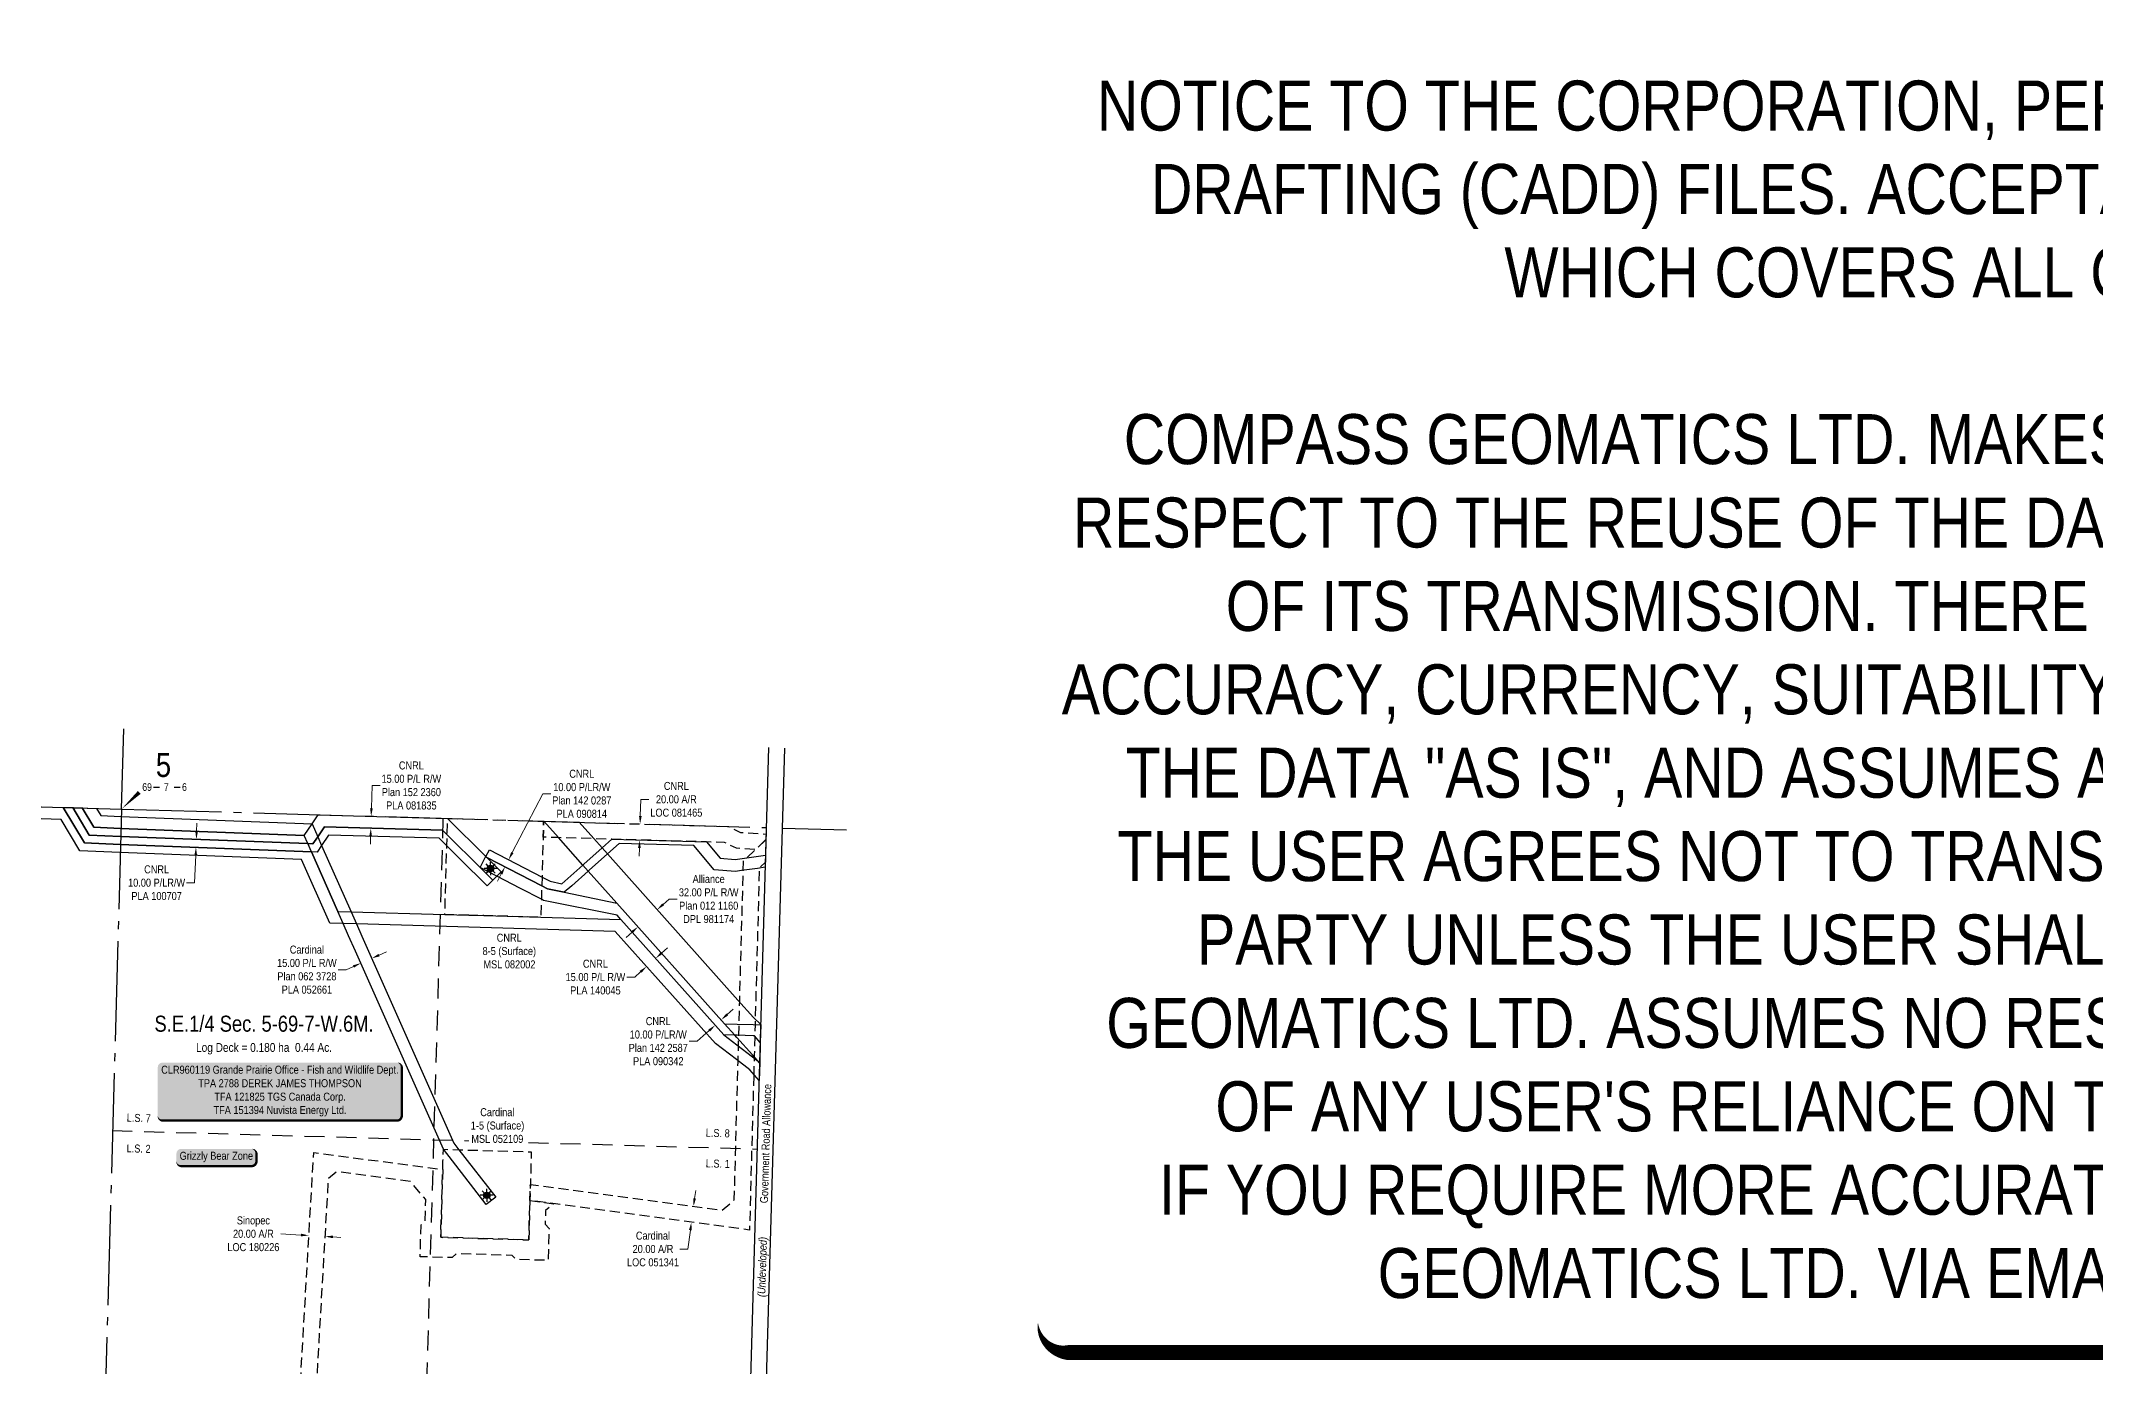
# Model space of a CAD drawing. Extents: x 369812 to 375047, y 6088830 to 6091540.
# Drawn here: x 369863 to 372429, y 6089884 to 6091540 of the extents above; entities that cross this region are included whole.
import ezdxf
from ezdxf.enums import TextEntityAlignment as Align

# ---------------------------------------------------------------- set-up
doc = ezdxf.new("R2010")
doc.units = 0
doc.header["$LTSCALE"] = 5
doc.header["$PDSIZE"] = 0.5
for name, pattern in [('foc-ACCESSROAD', [3.75, 2.5, -1.25]), ('foc-LSD', [8, 5, -3]), ('foc-QUARTERLINE', [33, 25, -3, 2, -3])]:
    doc.linetypes.add(name, pattern=pattern)
doc.layers.get('Defpoints').update_dxf_attribs({"color": 9})
for name, color, linetype in [('10', 1, 'Continuous'), ('9', 3, 'Continuous'), ('AS-SURFACE IMPACT', 7, 'Continuous'), ('AS-WILDLIFE-BLOCK', 131, 'Continuous'), ('C-AR', 13, 'foc-ACCESSROAD'), ('C-SYMBOL', 7, 'Continuous'), ('F-AR', 190, 'foc-ACCESSROAD'), ('F-RW', 190, 'Continuous'), ('F-WS', 190, 'foc-ACCESSROAD'), ('F-WS-S', 190, 'Continuous'), ('L-AREAREQUIRED', 7, 'Continuous'), ('L-QSEC', 8, 'foc-QUARTERLINE'), ('L-ROAD-T', 7, 'Continuous'), ('L-SEC', 7, 'Continuous'), ('L-SECLBL', 7, 'Continuous'), ('L-SECTION-LSD', 7, 'foc-LSD')]:
    doc.layers.add(name, color=color, linetype=linetype)
for name, color, linetype, lineweight in [('C-AR-T', 13, 'Continuous', 9), ('F-AR-T', 190, 'Continuous', 9), ('F-RW-T', 190, 'Continuous', 9), ('F-WS-T', 190, 'Continuous', 9), ('T-TEXT', 48, 'Continuous', 18)]:
    doc.layers.add(name, color=color, linetype=linetype, lineweight=lineweight)
doc.layers.add('DISCLAIMER', color=7, linetype='Continuous', plot=False)
doc.styles.add('100L', font='ARIALN.TTF', dxfattribs={"height": 11})
doc.styles.add('175L', font='ARIALN.TTF', dxfattribs={"height": 20})
doc.styles.add('80', font='ARIALN.TTF', dxfattribs={"height": 10})
doc.styles.add('80CG', font='ARIALN.TTF', dxfattribs={"height": 10})
doc.styles.add('80L', font='ARIALN.TTF', dxfattribs={"height": 10})
doc.styles.add('80LS', font='ARIALNI.TTF', dxfattribs={"height": 10})
doc.styles.add('SIMPLEX', font='ARIALN.TTF')
doc.dimstyles.new('Compass 5 000', dxfattribs={"dimscale": 5, "dimtxt": 9, "dimasz": 2, "dimexe": 0.2, "dimexo": 0.0625, "dimgap": 0.5, "dimtad": 0, "dimtih": 1, "dimtoh": 1, "dimzin": 0, "dimdsep": 46, "dimtxsty": '80CG', "dimcen": 0.1, "dimse1": 1, "dimse2": 1, "dimclrd": 256, "dimclrt": 256, "dimaunit": 1, "dimadec": 4, "dimazin": 0, "dimtfac": 0.06, "dimtofl": 0, "dimtmove": 0, "dimatfit": 1, "dimfxl": 0.2, "dimtolj": 1, "dimtzin": 0, "dimlwd": -1, "dimarcsym": 0})

# ---------------------------------------------------------------- blocks, each defined once
blk = doc.blocks.new('L-SECLBL')
at = {"layer": '9', "color": 7}
for p, q in [((-5.1, -27.8), (-12.3, -27.8)), ((20.7, -27.8), (13.5, -27.8))]:
    blk.add_line(p, q, dxfattribs=at)
at = {"layer": '10', "color": 2, "style": 'SIMPLEX'}
blk.add_attdef('SEC', text='', height=30, dxfattribs=at).set_placement((0, 0), align=Align.MIDDLE)
at = {"layer": '10', "color": 5, "style": '80L'}
blk.add_attdef('TWP', text='', height=9.5, dxfattribs=at).set_placement((-14.4, -27.4), align=Align.MIDDLE_RIGHT)
blk.add_attdef('RGE', text='', height=9.5, dxfattribs=at).set_placement((3.6, -27.4), align=Align.MIDDLE_CENTER)
blk.add_attdef('MER', text='', height=9.5, dxfattribs=at).set_placement((23.2, -27.4), align=Align.MIDDLE_LEFT)
blk = doc.blocks.new('*U49')
h = blk.add_hatch(color=255)
edge = h.paths.add_edge_path()
edge.add_line((-146.5, -37), (146.5, -37))
edge.add_arc((146.5, -31), 6, 270, 360)
edge.add_line((152.5, -31), (152.5, 29.5))
edge.add_arc((146.5, 29.5), 6, 0, 90)
edge.add_line((146.5, 35.5), (-146.5, 35.5))
edge.add_arc((-146.5, 29.5), 6, 90, 180)
edge.add_line((-152.5, 29.5), (-152.5, -31))
edge.add_arc((-146.5, -31), 6, 180, 270)
at = {"color": 44, "flags": 128}
blk.add_lwpolyline([(-146.5, -37, 3, 3, 0), (146.5, -37, 3, 3, 0.414214), (152.5, -31, 3, 3, 0), (152.5, 29.5, 3, 0, 0.414214), (146.5, 35.5, 0, 0, 0), (-146.5, 35.5, 0, 0, 0.414214), (-152.5, 29.5, 0, 0, 0), (-152.5, -31, 0, 3, 0.414214)], format="xyseb", close=True, dxfattribs=at)
at = {"color": 44, "style": '80'}
blk.add_attdef('ENTER_TEXT_001', (-36, -5), '', height=10, dxfattribs=at)
blk = doc.blocks.new('*D50')
at = {"layer": 'Defpoints', "color": 0, "transparency": 16777216}
for p in [(370632, 6090455.2), (370634, 6090453), (370610.1, 6090431.7)]:
    blk.add_point(p, dxfattribs=at)
at = {"layer": 'F-RW-T', "transparency": 16777216}
for p, q in [((370639.5, 6090461.9), (370646.9, 6090468.5)), ((370646.9, 6090468.5), (370656.9, 6090468.5)), ((370600.7, 6090427.2), (370593.2, 6090420.6))]:
    blk.add_line(p, q, dxfattribs=at)
for points in [[(370638.4, 6090463.1), (370640.6, 6090460.6), (370632, 6090455.2)], [(370599.6, 6090428.5), (370601.8, 6090426), (370608.1, 6090433.9)]]:
    blk.add_solid(points, dxfattribs=at)
at = {"layer": 'F-RW-T', "transparency": 16777216, "insert": (370696.4, 6090468.5), "char_height": 10, "attachment_point": 5, "style": '80CG', "bg_fill": 3, "box_fill_scale": 1.1, "bg_fill_color": 256, "bg_fill_true_color": 13158600, "bg_fill_transparency": 0}
blk.add_mtext('\\A1;Alliance\\P32.00 P/L R/W\\PPlan 012 1160\\PDPL 981174', dxfattribs=at)
blk = doc.blocks.new('*D51')
at = {"layer": 'Defpoints', "color": 0, "transparency": 16777216}
for p in [(370652.9, 6090087.9), (370650.2, 6090068.1), (370674.8, 6090064.8)]:
    blk.add_point(p, dxfattribs=at)
at = {"layer": 'F-AR-T', "transparency": 16777216}
for p, q in [((370678.8, 6090094.5), (370680.2, 6090104.4)), ((370673.5, 6090054.9), (370670.3, 6090031.3)), ((370670.3, 6090031.3), (370660.3, 6090031.3))]:
    blk.add_line(p, q, dxfattribs=at)
for points in [[(370677.2, 6090094.8), (370680.5, 6090094.3), (370677.5, 6090084.6)], [(370671.8, 6090055.1), (370675.1, 6090054.7), (370674.8, 6090064.8)]]:
    blk.add_solid(points, dxfattribs=at)
at = {"layer": 'F-AR-T', "transparency": 16777216, "insert": (370626.8, 6090031.3), "char_height": 10, "attachment_point": 5, "style": '80CG'}
blk.add_mtext('\\A1;Cardinal\\P20.00 A/R\\PLOC 051341', dxfattribs=at)
blk = doc.blocks.new('*D52')
at = {"layer": 'Defpoints', "color": 0, "transparency": 16777216}
for p in [(370610.7, 6090562.3), (370611.4, 6090562.3), (370610.8, 6090542.3)]:
    blk.add_point(p, dxfattribs=at)
at = {"layer": 'F-AR-T', "transparency": 16777216}
for p, q in [((370611, 6090572.3), (370611.6, 6090593.1)), ((370611.6, 6090593.1), (370621.6, 6090593.1)), ((370609.9, 6090532.3), (370609.6, 6090522.3))]:
    blk.add_line(p, q, dxfattribs=at)
for points in [[(370609.4, 6090572.3), (370612.7, 6090572.2), (370610.7, 6090562.3)], [(370608.2, 6090532.4), (370611.5, 6090532.3), (370610.2, 6090542.3)]]:
    blk.add_solid(points, dxfattribs=at)
at = {"layer": 'F-AR-T', "transparency": 16777216, "insert": (370656, 6090593.1), "char_height": 10, "attachment_point": 5, "style": '80CG'}
blk.add_mtext('\\A1;CNRL\\P20.00 A/R\\PLOC 081465', dxfattribs=at)
blk = doc.blocks.new('*D53')
at = {"layer": 'Defpoints', "color": 0, "transparency": 16777216}
for p in [(370261.9, 6090388.4), (370264.5, 6090382.3), (370278.2, 6090388.4)]:
    blk.add_point(p, dxfattribs=at)
at = {"layer": 'F-RW-T', "transparency": 16777216}
for p, q in [((370284.7, 6090398.5), (370293.9, 6090402.6)), ((370243.6, 6090380.3), (370233.6, 6090380.3)), ((370252.7, 6090384.3), (370243.6, 6090380.3))]:
    blk.add_line(p, q, dxfattribs=at)
for points in [[(370284, 6090400), (370285.4, 6090397), (370275.6, 6090394.5)], [(370252, 6090385.8), (370253.4, 6090382.8), (370261.9, 6090388.4)]]:
    blk.add_solid(points, dxfattribs=at)
at = {"layer": 'F-RW-T', "transparency": 16777216, "insert": (370194.5, 6090380.3), "char_height": 10, "attachment_point": 5, "style": '80CG'}
blk.add_mtext('\\A1;Cardinal\\P15.00 P/L R/W\\PPlan 062 3728\\PPLA 052661', dxfattribs=at)
blk = doc.blocks.new('*D54')
at = {"layer": 'Defpoints', "color": 0, "transparency": 16777216}
for p in [(370274.8, 6090572), (370282.7, 6090571.7), (370282.3, 6090556.8)]:
    blk.add_point(p, dxfattribs=at)
at = {"layer": 'F-RW-T', "transparency": 16777216}
for p, q in [((370275.1, 6090582), (370275.9, 6090610.4)), ((370275.9, 6090610.4), (370285.9, 6090610.4)), ((370274.1, 6090547), (370273.8, 6090537))]:
    blk.add_line(p, q, dxfattribs=at)
for points in [[(370273.4, 6090582), (370276.8, 6090581.9), (370274.8, 6090572)], [(370272.4, 6090547), (370275.8, 6090546.9), (370274.4, 6090557)]]:
    blk.add_solid(points, dxfattribs=at)
at = {"layer": 'F-RW-T', "transparency": 16777216, "insert": (370325, 6090610.4), "char_height": 10, "attachment_point": 5, "style": '80CG'}
blk.add_mtext('\\A1;CNRL\\P15.00 P/L R/W\\PPlan 152 2360\\PPLA 081835', dxfattribs=at)
blk = doc.blocks.new('*D55')
at = {"layer": 'Defpoints', "color": 0, "transparency": 16777216}
for p in [(370699.4, 6090316.7), (370706.9, 6090323.4), (370704.6, 6090310.9)]:
    blk.add_point(p, dxfattribs=at)
at = {"layer": 'F-RW-T', "transparency": 16777216}
for p, q in [((370719.5, 6090324.2), (370726.9, 6090330.9)), ((370682.1, 6090290.9), (370672.1, 6090290.9)), ((370697.1, 6090304.3), (370682.1, 6090290.9))]:
    blk.add_line(p, q, dxfattribs=at)
for points in [[(370718.4, 6090325.5), (370720.6, 6090323), (370712, 6090317.6)], [(370696, 6090305.5), (370698.2, 6090303), (370704.6, 6090310.9)]]:
    blk.add_solid(points, dxfattribs=at)
at = {"layer": 'F-RW-T', "transparency": 16777216, "insert": (370633.4, 6090290.9), "char_height": 10, "attachment_point": 5, "style": '80CG', "bg_fill": 3, "box_fill_scale": 1.1, "bg_fill_color": 256, "bg_fill_true_color": 13158600, "bg_fill_transparency": 0}
blk.add_mtext('\\A1;CNRL\\P10.00 P/LR/W\\PPlan 142 2587\\PPLA 090342', dxfattribs=at)
blk = doc.blocks.new('*D56')
at = {"layer": 'Defpoints', "color": 0, "transparency": 16777216}
for p in [(370442.6, 6090519.7), (370438, 6090510.8), (370446.5, 6090517.6)]:
    blk.add_point(p, dxfattribs=at)
at = {"layer": 'F-RW-T', "transparency": 16777216}
for p, q in [((370451.1, 6090526.5), (370489.1, 6090600)), ((370489.1, 6090600), (370499.1, 6090600)), ((370437.3, 6090499.9), (370432.7, 6090491))]:
    blk.add_line(p, q, dxfattribs=at)
for points in [[(370449.6, 6090527.3), (370452.6, 6090525.8), (370446.5, 6090517.6)], [(370435.8, 6090500.6), (370438.8, 6090499.1), (370441.9, 6090508.8)]]:
    blk.add_solid(points, dxfattribs=at)
at = {"layer": 'F-RW-T', "transparency": 16777216, "insert": (370537.9, 6090600), "char_height": 10, "attachment_point": 5, "style": '80CG'}
blk.add_mtext('\\A1;CNRL\\P10.00 P/LR/W\\PPlan 142 0287\\PPLA 090814', dxfattribs=at)
blk = doc.blocks.new('*D57')
at = {"layer": 'Defpoints', "color": 0, "transparency": 16777216}
for p in [(370029.8, 6090534.2), (370030.1, 6090544.2), (370056, 6090533.2)]:
    blk.add_point(p, dxfattribs=at)
at = {"layer": 'F-RW-T', "transparency": 16777216}
for p, q in [((370056.8, 6090553.2), (370057.2, 6090563.2)), ((370055.6, 6090523.2), (370054.3, 6090488.9)), ((370054.3, 6090488.9), (370044.3, 6090488.9))]:
    blk.add_line(p, q, dxfattribs=at)
for points in [[(370055.1, 6090553.2), (370058.5, 6090553.1), (370056.4, 6090543.2)], [(370054, 6090523.2), (370057.3, 6090523.1), (370056, 6090533.2)]]:
    blk.add_solid(points, dxfattribs=at)
at = {"layer": 'F-RW-T', "transparency": 16777216, "insert": (370006.8, 6090488.9), "char_height": 10, "attachment_point": 5, "style": '80CG'}
blk.add_mtext('\\A1;CNRL\\P10.00 P/LR/W\\PPLA 100707', dxfattribs=at)
blk = doc.blocks.new('*D58')
at = {"layer": 'Defpoints', "color": 0, "transparency": 16777216}
for p in [(370630.4, 6090393.9), (370618.9, 6090384.3), (370619.2, 6090384)]:
    blk.add_point(p, dxfattribs=at)
at = {"layer": 'F-RW-T', "transparency": 16777216}
for p, q in [((370637.5, 6090401), (370645, 6090407.7)), ((370604, 6090371), (370594, 6090371)), ((370611.4, 6090377.7), (370604, 6090371))]:
    blk.add_line(p, q, dxfattribs=at)
for points in [[(370636.4, 6090402.2), (370638.6, 6090399.8), (370630.1, 6090394.3)], [(370610.3, 6090378.9), (370612.5, 6090376.4), (370618.9, 6090384.3)]]:
    blk.add_solid(points, dxfattribs=at)
at = {"layer": 'F-RW-T', "transparency": 16777216, "insert": (370554.9, 6090371), "char_height": 10, "attachment_point": 5, "style": '80CG'}
blk.add_mtext('\\A1;CNRL\\P15.00 P/L R/W\\PPLA 140045', dxfattribs=at)
blk = doc.blocks.new('*U59')
h = blk.add_hatch(color=255)
edge = h.paths.add_edge_path()
edge.add_line((-44, -11.5), (44, -11.5))
edge.add_arc((44, -5.5), 6, 270, 360)
edge.add_line((50, -5.5), (50, 4))
edge.add_arc((44, 4), 6, 0, 90)
edge.add_line((44, 10), (-44, 10))
edge.add_arc((-44, 4), 6, 90, 180)
edge.add_line((-50, 4), (-50, -5.5))
edge.add_arc((-44, -5.5), 6, 180, 270)
at = {"color": 131, "flags": 128}
blk.add_lwpolyline([(-44, -11.5, 3, 3, 0), (44, -11.5, 3, 3, 0.414214), (50, -5.5, 3, 3, 0), (50, 4, 3, 0, 0.414214), (44, 10, 0, 0, 0), (-44, 10, 0, 0, 0.414214), (-50, 4, 0, 0, 0), (-50, -5.5, 0, 3, 0.414214)], format="xyseb", close=True, dxfattribs=at)
at = {"color": 131, "style": '80'}
blk.add_attdef('ENTER_TEXT_001', (-36, -5), '', height=10, dxfattribs=at)
blk = doc.blocks.new('GAS')
h = blk.add_hatch(color=255)
h.dxf.hatch_style = 1
edge = h.paths.add_edge_path()
edge.add_arc((0, 0), 0.9, 0, 360)
for p, q in [((-0.81, 0), (-1.62, 0)), ((-0.57, 0.57), (-1.14, 1.14)), ((0, 0.81), (0, 1.62)), ((0.57, 0.57), (1.14, 1.14)), ((1.62, 0), (0.81, 0)), ((-0.57, -0.57), (-1.14, -1.14)), ((0, -0.81), (0, -1.62)), ((1.14, -1.14), (0.57, -0.57))]:
    blk.add_line(p, q)
blk.add_circle((0, 0), 0.8)
blk = doc.blocks.new('*D60')
at = {"layer": 'C-AR-T', "transparency": 16777216}
for p, q in [((370187.1, 6090048.8), (370162, 6090050.3)), ((370227, 6090046.4), (370237, 6090045.8))]:
    blk.add_line(p, q, dxfattribs=at)
at = {"layer": 'C-AR-T', "linetype": 'Continuous', "transparency": 16777216}
for points in [[(370187.2, 6090050.5), (370187, 6090047.1), (370197, 6090048.2)], [(370227.1, 6090048.1), (370226.9, 6090044.8), (370217, 6090047)]]:
    blk.add_solid(points, dxfattribs=at)
at = {"layer": 'Defpoints', "color": 0, "linetype": 'Continuous', "transparency": 16777216}
for p in [(370197.2, 6090051.1), (370217, 6090047), (370217.2, 6090050)]:
    blk.add_point(p, dxfattribs=at)
at = {"layer": 'C-AR-T', "linetype": 'Continuous', "transparency": 16777216, "insert": (370127.7, 6090050.3), "char_height": 10, "attachment_point": 5, "style": '80CG'}
blk.add_mtext('\\A1;Sinopec\\P20.00 A/R\\PLOC 180226 ', dxfattribs=at)
blk = doc.blocks.new('Disclaimer_Legal')
at = {"layer": 'DISCLAIMER', "color": 254, "flags": 128}
blk.add_lwpolyline([(-3612.9, -1104.6, 37.5, 37.5, 0), (4096.1, -1104.6, 37.5, 37.5, 0.414214), (4171.1, -1029.6, 37.5, 37.5, 0), (4171.1, 2078.7, 37.5, 0, 0.414214), (4096.1, 2153.7, 0, 0, 0), (-3612.9, 2153.7, 0, 0, 0.414214), (-3687.9, 2078.7, 0, 0, 0), (-3687.9, -1029.6, 0, 37.5, 0.414214)], format="xyseb", close=True, dxfattribs=at)
at = {"layer": 'DISCLAIMER', "color": 254, "insert": (241.6, 533.9), "char_height": 125, "width": 7717.568, "attachment_point": 5, "style": '80'}
blk.add_mtext('NOTICE TO THE CORPORATION, PERSON &/OR PERSONS REGARDING THIS COMPUTER AIDED DESIGN AND DRAFTING (CADD) FILES. ACCEPTANCE OF THE CADD DATA IS BASED ON THE FOLLOWING DISCLAIMER WHICH COVERS ALL CADD DATA RECIEVED FROM COMPASS GEOMATICS LTD.\\P{\\fArial Narrow|b1|i0|c0|p34;DISCLAIMER}\\PCOMPASS GEOMATICS LTD. MAKES NO REPRESENTATION OR WARRANTIES, EXPRESS OR IMPLIED, WITH RESPECT TO THE REUSE OF THE DATA PROVIDED HEREWITH, REGARDLESS OF ITS FORMAT OR THE MEANS OF ITS TRANSMISSION. THERE IS NO GUARANTEE OR REPRESENTATION TO THE USER AS TO THE ACCURACY, CURRENCY, SUITABILITY OR RELIABILITY OF THIS DATA FOR ANY PURPOSE. THE USER ACCEPTS THE DATA "AS IS", AND ASSUMES ALL RISKS ASSOCIATED WITH ITS USE. BY ACCEPTANCE OF THIS DATA, THE USER AGREES NOT TO TRANSMIT THIS DATA OR PROVIDE ACCESS OR ANY PART OF IT TO ANOTHER PARTY UNLESS THE USER SHALL INCLUDE WITH THE DATA A COPY OF THIS DISCLAIMER. COMPASS GEOMATICS LTD. ASSUMES NO RESPONSIBILITY FOR ACTUAL OR CONSEQUENTIAL DAMAGE AS A RESULT OF ANY USER\'S RELIANCE ON THIS DATA. THIS CADD FILE IS FOR ILLUSTRATION PURPOSES ONLY.\\PIF YOU REQUIRE MORE ACCURATE INFORMATION, PLEASE CONTACT DARCI ANGLEHART AT COMPASS GEOMATICS LTD. VIA EMAIL: darci.anglehart@compassgeomatics.ca OR CELL: 506-961-7292', dxfattribs=at)

msp = doc.modelspace()

# ---------------------------------------------------------------- linework, layer by layer
at = {"layer": 'C-AR', "flags": 128}
msp.add_lwpolyline([(370364.173, 6090130.646), (370361.69, 6090045.97), (370471.62, 6090042.748), (370473.062, 6090091.946), (370502.862, 6090087.936), (370492.674, 6090079.293), (370492.176, 6090062.175), (370497.027, 6090057.033), (370495.864, 6090017.062), (370455.893, 6090018.225), (370451.042, 6090023.368), (370381.094, 6090025.403), (370375.952, 6090020.552), (370335.981, 6090021.715), (370337.144, 6090061.686), (370342.286, 6090066.537), (370343.112, 6090092.981), (370323.898, 6090115.602), (370231.625, 6090127.886), (370221.12, 6090119.223), (370204.54, 6089830.837), (370226.443, 6089769.076), (370205.016, 6089769.676), (370187.013, 6089820.423), (370184.341, 6089827.974), (370203.025, 6090151.86), (370364.173, 6090130.646)], close=True, dxfattribs=at)
at = {"layer": 'F-AR', "flags": 128}
msp.add_lwpolyline([(370767.985, 6090542.771), (370754.898, 6090530.374), (370730.95, 6090532.031), (370716.314, 6090539.26), (370693.607, 6090539.913), (370575.526, 6090543.311), (370552.772, 6090543.967), (370508.66, 6090545.237), (370489.643, 6090545.786), (370490.213, 6090565.757), (370534.454, 6090564.485), (370721.262, 6090559.119), (370736.192, 6090551.745), (370768.186, 6090549.793), (370767.985, 6090542.771)], close=True, dxfattribs=at)
at = {"layer": 'F-RW'}
msp.add_lwpolyline([(369863.072, 6090583.819), (369890.126, 6090583.04), (369916.884, 6090538.575), (369961.196, 6090536.851), (370200.138, 6090527.551), (370233.138, 6090453.148), (370249.753, 6090452.669), (370366.866, 6090449.298), (370396.848, 6090448.435), (370415.47, 6090447.899), (370430.458, 6090447.467), (370486.791, 6090445.845), (370586.616, 6090442.973), (370715.412, 6090298.781), (370731.47, 6090286.451), (370751.066, 6090271.405), (370760.175, 6090264.333), (370759.527, 6090241.921), (370750.539, 6090251.973), (370747.871, 6090254.957), (370730.969, 6090267.98), (370704.828, 6090288.121), (370579.734, 6090428.168), (370256.494, 6090437.473), (370239.878, 6090437.951), (370223.259, 6090438.43), (370187.96, 6090518.02), (369960.902, 6090526.856), (369911.101, 6090528.795), (369887.438, 6090568.12), (369862.621, 6090568.834)], dxfattribs=at)
for points in [[(370195.621, 6090537.736), (370202.143, 6090537.481), (370208.196, 6090546.372), (370216.552, 6090558.647), (370363.93, 6090554.405), (370369.702, 6090548.672), (370410.899, 6090507.879), (370426.769, 6090491.998), (370419.827, 6090485.053), (370385.726, 6090518.828), (370369.315, 6090535.088), (370359.806, 6090544.51), (370221.691, 6090548.501), (370212.964, 6090535.623), (370207.305, 6090527.271), (370200.137, 6090527.551), (369961.197, 6090536.85), (369916.884, 6090538.575), (369890.126, 6090583.04), (369902.091, 6090582.696), (369922.748, 6090548.394), (369961.492, 6090546.88), (370195.621, 6090537.736)], [(370370.301, 6090569.206), (370418.081, 6090521.761), (370419.49, 6090520.361), (370437.322, 6090502.653), (370431.817, 6090497.095), (370426.769, 6090491.998), (370410.899, 6090507.879), (370369.702, 6090548.672), (370363.93, 6090554.405), (370216.552, 6090558.647), (370208.196, 6090546.372), (370202.143, 6090537.481), (370195.621, 6090537.736), (369961.492, 6090546.88), (369922.748, 6090548.394), (369902.091, 6090582.696), (369903.105, 6090582.667), (369913.967, 6090582.355), (369928.53, 6090558.173), (369961.787, 6090556.875), (370191.105, 6090547.917), (370201.034, 6090562.519), (370208.764, 6090573.859), (370370.301, 6090569.206)], [(370760.901, 6090289.466), (370760.156, 6090263.696), (370751.131, 6090273.8), (370731.716, 6090295.533), (370729.166, 6090298.389), (370716.335, 6090312.752), (370581.608, 6090463.58), (370545.89, 6090503.565), (370539.232, 6090511.02), (370508.663, 6090545.243), (370490.344, 6090565.753), (370534.454, 6090564.485), (370552.773, 6090543.968), (370563.173, 6090532.321), (370569.83, 6090524.865), (370732.982, 6090342.153), (370752.396, 6090320.413), (370761.545, 6090311.772), (370760.901, 6090289.466)], [(370581.607, 6090463.578), (370716.335, 6090312.752), (370732.172, 6090312.301), (370752.16, 6090311.728), (370761.536, 6090311.461), (370760.901, 6090289.466), (370753.547, 6090297.69), (370751.78, 6090297.74), (370731.792, 6090298.312), (370729.165, 6090298.388), (370715.412, 6090298.781), (370586.615, 6090442.973), (370581.929, 6090448.22), (370490.178, 6090466.881), (370487.432, 6090468.303), (370461.318, 6090481.822), (370431.817, 6090497.095), (370410.899, 6090507.879), (370417.806, 6090521.232), (370419.49, 6090520.361), (370487.907, 6090484.941), (370495.215, 6090481.157), (370515.968, 6090476.935), (370581.607, 6090463.578)], [(370693.607, 6090539.913), (370710.827, 6090519.626), (370729.399, 6090518.113), (370741.161, 6090519.761), (370767.431, 6090523.44), (370766.996, 6090508.238), (370757.456, 6090506.902), (370737.375, 6090504.09), (370729.836, 6090503.033), (370703.416, 6090505.19), (370677.798, 6090535.368), (370584.647, 6090538.049), (370569.829, 6090524.864), (370547.285, 6090504.803), (370545.889, 6090503.561), (370525.269, 6090485.213), (370515.968, 6090476.935), (370495.215, 6090481.157), (370487.907, 6090484.941), (370419.49, 6090520.361), (370417.806, 6090521.232), (370418.081, 6090521.761), (370422.414, 6090530.108), (370488.224, 6090496.034), (370498.578, 6090490.673), (370513.043, 6090487.713), (370539.23, 6090511.015), (370540.639, 6090512.269), (370563.172, 6090532.319), (370575.526, 6090543.311), (370693.607, 6090539.913)]]:
    msp.add_lwpolyline(points, close=True, dxfattribs=at)
at = {"layer": 'F-WS', "flags": 128}
for points in [[(370396.848, 6090448.435), (370366.866, 6090449.298), (370369.315, 6090535.088), (370369.702, 6090548.672), (370370.301, 6090569.206), (370490.213, 6090565.757), (370489.643, 6090545.786), (370488.224, 6090496.034), (370487.907, 6090484.941), (370487.432, 6090468.303), (370486.791, 6090445.846), (370430.458, 6090447.468), (370415.47, 6090447.899), (370396.848, 6090448.435)], [(370473.062, 6090091.946), (370471.62, 6090042.748), (370361.69, 6090045.97), (370364.179, 6090130.865), (370364.225, 6090132.425), (370364.474, 6090140.91), (370364.57, 6090144.171), (370364.949, 6090155.916), (370374.671, 6090155.614), (370384.417, 6090155.328), (370474.843, 6090152.677), (370473.652, 6090112.043), (370473.062, 6090091.946)]]:
    msp.add_lwpolyline(points, close=True, dxfattribs=at)
at = {"layer": 'L-QSEC', "flags": 128}
for points in [[(369963.008, 6090580.948), (369965.893, 6090680.997)], [(369862.512, 6090583.841), (369963.008, 6090580.948)], [(369963.008, 6090580.948), (370768.414, 6090557.766)], [(370788.522, 6090557.187), (370868.582, 6090554.883)]]:
    msp.add_lwpolyline(points, dxfattribs=at)
at = {"layer": 'L-SEC', "flags": 128}
for points in [[(370771.275, 6090657.695), (370748.28, 6089854.478), (370745.455, 6089754.555)], [(370765.561, 6089753.992), (370768.385, 6089853.915), (370791.383, 6090657.116)]]:
    msp.add_lwpolyline(points, dxfattribs=at)
at = {"layer": 'L-SECLBL', "flags": 128}
msp.add_lwpolyline([(369963.008, 6090580.948, 0, 4.998, 0), (369985.181, 6090601.796, 4.998, 4.998, 0)], format="xyseb", dxfattribs=at)
at = {"layer": 'L-SECTION-LSD', "flags": 128}
for points in [[(370364.478, 6090569.392), (370341.065, 6089765.864)], [(369951.426, 6090179.324), (370757.05, 6090156.201)]]:
    msp.add_lwpolyline(points, dxfattribs=at)

# ---------------------------------------------------------------- block references
at = {"linetype": 'Continuous', "xscale": 0.5, "yscale": 0.5, "zscale": 0.5}
msp.add_blockref('Disclaimer_Legal', (372951.649, 6090454.181), dxfattribs=at)
at = {"layer": 'AS-WILDLIFE-BLOCK'}
ref = msp.add_blockref('*U59', (370081.52, 6090146.406), dxfattribs=dict(at, xscale=0.99969613, yscale=0.99969613, zscale=0.99969613))
ref.add_attrib('ENTER_TEXT_001', 'Grizzly Bear Zone', (370035.624, 6090142.788), dxfattribs={"layer": '0', "color": 131, "height": 9.99696, "style": '80'})
at = {"layer": 'F-WS-S', "color": 4, "xscale": 4.998480650000009, "yscale": 4.998480650000009, "zscale": 4.998480650000009}
for p in [(370423.96, 6090506.665), (370419.206, 6090098.38)]:
    msp.add_blockref('GAS', p, dxfattribs=at)
at = {"layer": 'L-SECLBL', "xscale": 0.99969613, "yscale": 0.99969613, "zscale": 0.99969613}
msp.add_blockref('L-SECLBL', (370015.36, 6090635.846), dxfattribs=at).add_auto_attribs({'SEC': '5', 'TWP': '69', 'RGE': '7', 'MER': '6'})

# ---------------------------------------------------------------- texts
at = {"layer": 'C-SYMBOL', "color": 3, "style": '175L'}
msp.add_text('S.E.1/4 Sec. 5-69-7-W.6M.', height=19.99392, dxfattribs=at).set_placement((370140.989, 6090296.821), align=Align.BOTTOM_CENTER)
at = {"layer": 'F-WS-T', "insert": (370413.677, 6090425.238), "char_height": 9.99704, "attachment_point": 1, "style": '80L'}
msp.add_mtext_dynamic_manual_height_columns('\\pi18.02216;CNRL\\P\\pi0.27843;8-5 (Surface)\\P\\pi1.37292;MSL 082002', width=66.2332, gutter_width=49.97, heights=[0], dxfattribs=at)
at = {"layer": 'L-AREAREQUIRED', "color": 5, "style": '100L'}
msp.add_text('Log Deck = 0.180 ha  0.44 Ac.', height=10.99666, dxfattribs=at).set_placement((370140.989, 6090274.328), align=Align.BOTTOM_CENTER)
at = {"layer": 'L-ROAD-T', "style": '80L'}
msp.add_text('Government Road Allowance', height=9.99696, rotation=88.344726, dxfattribs=at).set_placement((370767.561, 6090162.979), align=Align.MIDDLE_CENTER)
at = {"layer": 'T-TEXT', "style": '80LS'}
msp.add_text('(Undeveloped)', height=9.99696, rotation=88.344726, dxfattribs=at).set_placement((370763.109, 6090008.902), align=Align.MIDDLE_CENTER)

# ---------------------------------------------------------------- dimensions: what is measured, and where the dimension line sits
at = {"layer": 'C-AR-T', "color": 4, "linetype": 'Continuous'}
dim = msp.add_linear_dim(base=(370217.004, 6090047.014), p1=(370197.22, 6090051.136), p2=(370217.178, 6090049.953), angle=356.6083, text='Sinopec\\P20.00 A/R\\PLOC 180226 ', dimstyle='Compass 5 000', dxfattribs=at)
dim.commit()
dim.dimension.update_dxf_attribs({"geometry": '*D60', "text_midpoint": (370127.747, 6090050.271), "dimtype": 161})
at = {"layer": 'F-AR-T'}
for base, p1, p2, angle, text, picture, middle in [((370610.736, 6090562.294), (370610.819, 6090542.296), (370611.393, 6090562.275), 88.354746, 'CNRL\\P20.00 A/R\\PLOC 081465', '*D52', (370655.954, 6090593.052)), ((370674.83, 6090064.8), (370652.895, 6090087.927), (370650.228, 6090068.11), 262.337722, 'Cardinal\\P20.00 A/R\\PLOC 051341', '*D51', (370626.811, 6090031.305))]:
    dim = msp.add_linear_dim(base=base, p1=p1, p2=p2, angle=angle, text=text, dimstyle='Compass 5 000', dxfattribs=at)
    dim.commit()
    dim.dimension.update_dxf_attribs({"geometry": picture, "text_midpoint": middle, "dimtype": 161})
at = {"layer": 'F-RW-T'}
for base, p1, p2, angle, text, picture, middle in [((370274.813, 6090571.957), (370282.293, 6090556.755), (370282.724, 6090571.729), 88.350138, 'CNRL\\P15.00 P/L R/W\\PPlan 152 2360\\PPLA 081835', '*D54', (370325.007, 6090610.436)), ((370446.501, 6090517.637), (370437.976, 6090510.79), (370442.574, 6090519.67), 62.626503, 'CNRL\\P10.00 P/LR/W\\PPlan 142 0287\\PPLA 090814', '*D56', (370537.874, 6090599.987)), ((370056.01, 6090533.16), (370030.149, 6090544.198), (370029.759, 6090534.182), 267.771229, 'CNRL\\P10.00 P/LR/W\\PPLA 100707', '*D57', (370006.795, 6090488.926))]:
    dim = msp.add_linear_dim(base=base, p1=p1, p2=p2, angle=angle, text=text, dimstyle='Compass 5 000', dxfattribs=at)
    dim.commit()
    dim.dimension.update_dxf_attribs({"geometry": picture, "text_midpoint": middle, "dimtype": 161})
for p1, p2, distance, text, picture, middle in [((370278.246, 6090388.428), (370264.537, 6090382.348), -6.597, 'Cardinal\\P15.00 P/L R/W\\PPlan 062 3728\\PPLA 052661', '*D53', (370194.494, 6090380.272)), ((370630.413, 6090393.941), (370619.229, 6090383.951), -0.526, 'CNRL\\P15.00 P/L R/W\\PPLA 140045', '*D58', (370554.877, 6090371.02))]:
    dim = msp.add_aligned_dim(p1=p1, p2=p2, distance=distance, text=text, dimstyle='Compass 5 000', dxfattribs=at)
    dim.commit()
    dim.dimension.update_dxf_attribs({"geometry": picture, "text_midpoint": middle})

# ---------------------------------------------------------------- next in the draw order: texts
at = {"layer": 'L-SECTION-LSD', "attachment_point": 1, "rotation": 358.356001, "style": '100L', "bg_fill": 3, "box_fill_scale": 1.5, "bg_fill_color": 256, "bg_fill_transparency": 0}
for s, width, insert, char_height in [('\\pi2.30542;L.S. 7', 30.87109, (369967.389, 6090200.513), 9.99696), ('L.S. 8', 30.3919, (370692.928, 6090181.639), 9.997), ('\\pi2.13981;L.S. 2', 30.64411, (369967.389, 6090162.24), 9.99696), ('L.S. 1', 29.98208, (370692.928, 6090143.366), 9.997)]:
    msp.add_mtext_dynamic_manual_height_columns(s, width=width, gutter_width=54.983, heights=[0], dxfattribs=dict(at, insert=insert, char_height=char_height))

# ---------------------------------------------------------------- next in the draw order: linework, layer by layer
at = {"layer": 'F-AR', "flags": 128}
msp.add_lwpolyline([(370752.615, 6090247.635), (370747.389, 6090055.003), (370505.056, 6090087.605), (370473.062, 6090091.946), (370473.652, 6090112.043), (370713.055, 6090079.798), (370728.413, 6090092.863), (370733.078, 6090264.838), (370733.507, 6090280.639), (370733.607, 6090284.354), (370733.901, 6090295.203), (370733.977, 6090297.982), (370734.357, 6090311.971), (370735.167, 6090341.825), (370739.56, 6090503.76), (370739.897, 6090516.163), (370743.346, 6090519.431), (370754.898, 6090530.374), (370767.985, 6090542.771), (370767.174, 6090514.454), (370759.662, 6090507.342), (370759.641, 6090506.572), (370754.581, 6090320.084), (370754.345, 6090311.399), (370753.965, 6090297.41), (370753.316, 6090273.469), (370753.145, 6090267.15), (370752.921, 6090258.905), (370752.615, 6090247.635)], close=True, dxfattribs=at)
at = {"layer": 'F-RW'}
msp.add_lwpolyline([(370430.469, 6090095.975), (370418.622, 6090086.783), (370364.949, 6090155.916), (370255.284, 6090403.215), (370246.618, 6090422.753), (370239.877, 6090437.951), (370233.137, 6090453.148), (370200.137, 6090527.551), (370195.621, 6090537.736), (370191.105, 6090547.917), (369961.787, 6090556.875), (369928.53, 6090558.173), (369913.967, 6090582.355), (369920.919, 6090582.156), (369931.784, 6090581.844), (369937.203, 6090572.843), (369962.228, 6090571.867), (370201.034, 6090562.519), (370208.196, 6090546.372), (370212.964, 6090535.623), (370249.753, 6090452.67), (370256.493, 6090437.473), (370263.234, 6090422.275), (370377.929, 6090163.689), (370384.417, 6090155.328), (370430.469, 6090095.975)], close=True, dxfattribs=at)
at = {"layer": 'L-QSEC', "flags": 128}
msp.add_lwpolyline([(369963.008, 6090580.948), (369940.717, 6089777.078)], dxfattribs=at)

# ---------------------------------------------------------------- next in the draw order: block references
at = {"layer": 'AS-SURFACE IMPACT'}
ref = msp.add_blockref('*U49', (370160.626, 6090228.746), dxfattribs=dict(at, xscale=0.9993879236713453, yscale=0.9993879236713453, zscale=0.9993879236713453))
ref.add_attrib('ENTER_TEXT_001', 'CLR960119 Grande Prairie Office - Fish and Wildlife Dept.', (370012.572, 6090250.312), dxfattribs={"layer": '0', "color": 44, "height": 9.99388, "style": '80'})
ref.add_attrib('ENTER_TEXT_002', 'TPA 2788 DEREK JAMES THOMPSON', (370058.853, 6090233.478), dxfattribs={"layer": '0', "color": 44, "height": 9.99388, "style": '80'})
ref.add_attrib('ENTER_TEXT_003', 'TFA 121825 TGS Canada Corp.', (370078.879, 6090216.644), dxfattribs={"layer": '0', "color": 44, "height": 9.99388, "style": '80'})
ref.add_attrib('ENTER_TEXT_004', 'TFA 151394 Nuvista Energy Ltd.', (370077.917, 6090199.947), dxfattribs={"layer": '0', "color": 44, "height": 9.99388, "style": '80'})

# ---------------------------------------------------------------- next in the draw order: texts
at = {"layer": 'F-WS-T', "insert": (370398.587, 6090207.264), "char_height": 9.99704, "attachment_point": 1, "style": '80L', "bg_fill": 3, "box_fill_scale": 1.15, "bg_fill_color": 256, "bg_fill_true_color": 256, "bg_fill_transparency": 0}
msp.add_mtext_dynamic_manual_height_columns('\\pi12.48491;Cardinal\\P\\pi0.66372;1-5 (Surface)\\P\\pi1.3286;MSL 052109', width=66.2332, gutter_width=49.97, heights=[0], dxfattribs=at)

# ---------------------------------------------------------------- next in the draw order: dimensions: what is measured, and where the dimension line sits
at = {"layer": 'F-RW-T'}
for base, p1, p2, angle, text, picture, middle in [((370632.029, 6090455.209), (370610.103, 6090431.68), (370633.991, 6090453.011), 41.763122, 'Alliance\\P32.00 P/L R/W\\PPlan 012 1160\\PDPL 981174', '*D50', (370696.419, 6090468.53)), ((370704.576, 6090310.912), (370706.855, 6090323.366), (370699.4, 6090316.707), 221.771995, 'CNRL\\P10.00 P/LR/W\\PPlan 142 2587\\PPLA 090342', '*D55', (370633.411, 6090290.877))]:
    dim = msp.add_linear_dim(base=base, p1=p1, p2=p2, angle=angle, text=text, dimstyle='Compass 5 000', override={"dimtfill": 1}, dxfattribs=at)
    dim.commit()
    dim.dimension.update_dxf_attribs({"geometry": picture, "text_midpoint": middle, "dimtype": 161})

doc.saveas('drawing.dxf')
